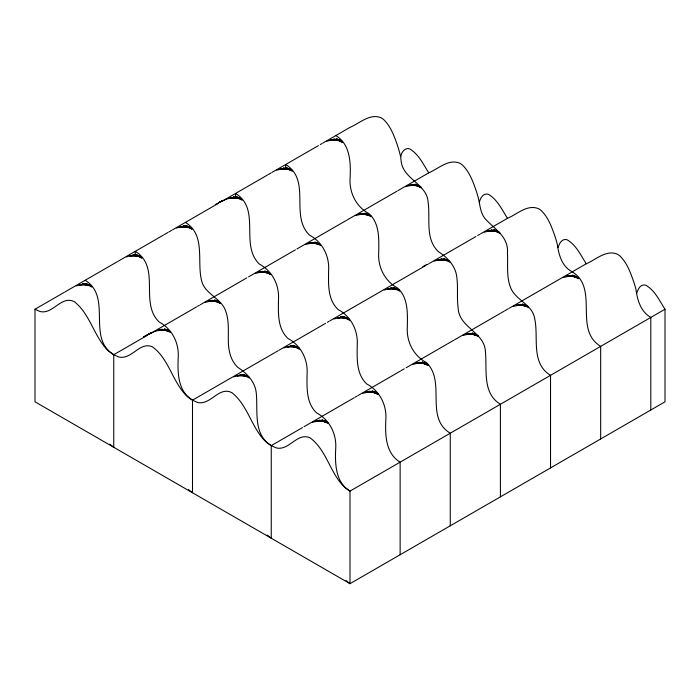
<?xml version="1.0" encoding="UTF-8"?>
<svg xmlns="http://www.w3.org/2000/svg" width="700" height="700" viewBox="0 0 700 700"><rect width="100%" height="100%" fill="white"/><g stroke="black" fill="none" stroke-linecap="round" stroke-linejoin="round"><path stroke-width="1.05" d="M500.404 496.851L500.404 404.267C482.011 393.085 487.2 369.652 485.433 351.767C484.75 332.019 458.824 327.688 458.141 307.947C456.741 297.797 458.211 287.499 456.82 277.358C455.744 266.07 447.519 257.495 438.384 251.65C424.996 238.91 430.351 219.214 428.199 202.947C427.578 183.523 402.115 179.331 401.047 160.011C399.779 155.549 402.658 149.056 407.68 148.531A10.456 6.038 60 0 1 410.034 149.082C418.863 154.438 423.325 164.439 428.75 172.839C438.541 168.709 448.691 158.498 459.891 163.266A13.72 7.928 60 0 1 462.683 165.287C469.718 172.226 473.077 181.895 476.271 191.013A92.697 53.515 60 0 1 478.494 198.607C480.008 205.31 480.436 212.564 484.733 218.278C494.27 229.023 508.891 236.416 507.456 253.426C508.13 265.125 506.135 277.471 510.991 288.54C516.311 300.449 531.974 304.273 534.546 317.949C539.035 337.129 530.233 362.863 550.532 375.322L550.532 467.906M479.343 202.046C480.445 198.669 482.282 194.162 486.43 193.996A10.456 6.038 60 0 1 488.784 194.548C497.613 199.903 502.075 209.904 507.5 218.304C517.291 214.174 527.441 203.963 538.641 208.74A13.72 7.928 60 0 1 541.433 210.761C548.468 217.691 551.827 227.36 555.021 236.477A92.697 53.515 60 0 1 557.244 244.072C558.688 253.986 561.321 264.766 570.264 270.699C600.722 286.659 572.399 329.123 600.67 346.377L600.67 438.961M558.093 247.511C559.195 244.134 561.032 239.627 565.18 239.461A10.456 6.038 60 0 1 567.534 240.013C576.363 245.368 580.825 255.369 586.25 263.769C596.041 259.639 606.191 249.428 617.391 254.205A13.72 7.928 60 0 1 620.183 256.226C627.218 263.156 630.577 272.825 633.771 281.951A92.697 53.515 60 0 1 635.994 289.537C637.359 300.213 640.806 311.692 650.799 317.433L650.799 410.016M636.843 292.976C637.945 289.599 639.782 285.092 643.93 284.935A10.456 6.038 60 0 1 646.284 285.477C655.113 290.841 659.575 300.834 665 309.234L665 401.817L350 583.686L35 401.817L35 309.234L63.945 292.521M64.715 292.084L117.128 261.817M117.898 261.38L163.441 235.078M164.22 234.631L168.026 232.435M168.945 231.901L171.692 230.318M172.559 229.819L214.349 205.686M215.11 205.249L218.164 203.49M221.83 201.373L267.531 174.982M268.293 174.545L271.049 172.952M271.967 172.428L318.43 145.6M320.267 144.541L322.096 143.482M322.963 142.984L350 127.374C359.791 123.235 369.941 113.032 381.141 117.801A13.72 7.928 60 0 1 383.933 119.822C390.967 126.761 394.328 136.43 397.521 145.548A92.697 53.515 60 0 1 399.744 153.143L400.592 156.581M109.76 444.124L113.75 447.291L113.75 354.699L146.51 335.79M150.176 333.672L196.648 306.845M197.558 306.311L199.395 305.252M200.314 304.727L246.776 277.9M248.614 276.841L295.391 249.83M296.914 248.955L346.281 220.447M347.043 220.01L397.18 191.065M398.099 190.531L428.75 172.839M188.51 489.589L192.5 492.756L192.5 400.164L274.627 352.748M275.398 352.31L278.145 350.717M279.064 350.192L325.526 323.365M327.364 322.306L329.192 321.248M330.059 320.749L425.031 265.912M426.711 264.941L428.549 263.882M429.467 263.358L475.93 236.53M477.767 235.471L479.596 234.412M480.463 233.914L507.5 218.304M267.26 535.054L271.25 538.221L271.25 445.629L302.488 427.595M304.01 426.72L354.148 397.775M355.058 397.241L356.895 396.183M357.814 395.658L400.47 371.026M401.231 370.589L404.276 368.83M406.114 367.771L446.723 344.33M447.493 343.875L453.653 340.322M454.414 339.885L499.957 313.591M500.736 313.145L503.781 311.377M504.543 310.94L508.218 308.822M509.075 308.324L586.25 263.769M665 309.234L350 491.102L350 583.686L346.01 580.519M422.887 266.621L426.466 264.618M215.25 204.636L222.722 200.594L218.838 202.633M151.069 332.894L143.596 336.936L151.069 332.894L147.184 334.933M226.529 199.019L219.135 202.51L222.722 200.594M219.135 202.51L222.941 200.638M151.296 332.938L147.481 334.801L154.875 331.319M326.882 141.181L333.918 139.492L339.902 140.175L336.315 138.731L342.283 141.487M276.745 170.126L283.789 168.438L289.765 169.12L286.186 167.676L292.154 170.433M226.616 199.071L233.651 197.383L239.636 198.065L236.049 196.612L242.016 199.377M176.479 228.016L183.523 226.328L189.499 227.01L185.911 225.557L191.888 228.322M405.632 186.655L412.668 184.966L418.652 185.64L415.065 184.196L421.033 186.952M126.341 256.961C131.451 254.861 137.279 254.94 141.925 258.116L136.553 255.307L132.965 254.914L139.37 255.955L135.782 254.502L141.75 257.267M355.495 215.591L362.539 213.903L368.515 214.585L364.936 213.141L370.904 215.898M76.212 285.906L83.248 284.217L89.233 284.9L85.645 283.447L91.612 286.213M305.366 244.536L312.401 242.848L318.386 243.53L314.799 242.086L320.766 244.843M255.229 273.481L262.273 271.793L268.249 272.475L264.661 271.031L270.637 273.787M484.383 232.12L491.418 230.431L497.403 231.114L493.815 229.661L499.782 232.418M205.091 302.426L212.135 300.738L218.12 301.42L214.532 299.967L220.5 302.733M434.245 261.065L441.289 259.376L447.265 260.059L443.686 258.606L449.654 261.363M154.963 331.371L161.998 329.683L167.982 330.365L164.395 328.912L170.362 331.678M384.116 290.01L391.151 288.321L397.136 288.995L393.549 287.551L399.516 290.308M333.979 318.946L341.023 317.257L346.999 317.94L343.411 316.496L349.387 319.252M563.133 277.585L570.168 275.896L576.153 276.579L572.565 275.126L578.532 277.891M283.841 347.891L290.885 346.203L296.87 346.885L293.283 345.441L299.25 348.197M512.995 306.53L520.039 304.841L526.015 305.524L522.436 304.071L528.404 306.828M233.713 376.836L240.748 375.148L246.733 375.83L243.145 374.386L249.112 377.142M462.866 335.475L469.901 333.786L475.886 334.469L472.299 333.016L478.266 335.773M412.729 364.42L419.773 362.731L425.749 363.405L422.161 361.961L428.137 364.717M362.591 393.356L369.635 391.676L375.62 392.35L372.033 390.906L378 393.662M312.463 422.301L319.498 420.613L325.483 421.295L321.895 419.851L327.863 422.608M330.461 140.044L336.481 140.026L330.461 140.044C334.539 138.95 338.931 140.201 342.457 142.336L337.085 139.528L333.506 139.134L339.902 140.175M280.332 168.989L286.344 168.971L280.332 168.989L283.789 168.438L289.511 169.732L286.956 168.472L283.369 168.079L289.765 169.12M230.195 197.934L236.206 197.916L230.195 197.934L233.651 197.383L239.382 198.678L236.819 197.418L233.24 197.024L239.636 198.065M409.211 185.509L415.231 185.491L409.211 185.509C413.289 184.415 417.681 185.666 421.207 187.801L415.835 184.992L412.256 184.599L418.652 185.64M180.066 226.879L186.077 226.861L180.066 226.879C184.135 225.785 188.536 227.027 192.054 229.171L186.69 226.362L183.102 225.969L189.499 227.01M359.082 214.454L365.094 214.436L359.082 214.454L362.539 213.903L368.261 215.197L365.706 213.938L362.119 213.544L368.515 214.585M129.929 255.824L135.94 255.806L129.929 255.824L133.385 255.273L139.107 256.567L136.553 255.307L129.798 255.745L133.385 255.273M308.945 243.399L314.956 243.381L308.945 243.399L312.401 242.848L318.132 244.142L315.569 242.882L311.99 242.489L318.386 243.53M79.8 284.769L85.811 284.751L79.8 284.769L83.248 284.217L88.979 285.512L86.424 284.252L82.836 283.859L89.233 284.9M487.961 230.974L493.981 230.956L487.961 230.974C492.039 229.88 496.431 231.131 499.957 233.266L494.585 230.457L491.006 230.064L497.403 231.114M258.816 272.344L264.828 272.326L258.816 272.344C262.885 271.25 267.286 272.493 270.804 274.636L265.44 271.828L261.852 271.434L268.249 272.475M437.832 259.919L443.844 259.901L437.832 259.919L441.289 259.376L447.011 260.671L444.456 259.402L440.869 259.009L447.265 260.059M208.679 301.289L214.69 301.271L208.679 301.289C212.756 300.195 217.149 301.438 220.675 303.581L215.303 300.773L211.715 300.379L218.12 301.42M387.695 288.864L393.706 288.846L387.695 288.864L391.151 288.321L396.882 289.608L394.319 288.348L390.74 287.954L397.136 288.995M158.55 330.234L164.561 330.216L158.55 330.234L161.998 329.683L167.729 330.977L165.174 329.717L161.586 329.324L167.982 330.365M566.711 276.439L572.731 276.43L566.711 276.439C570.789 275.345 575.181 276.596 578.707 278.731L573.335 275.922L569.756 275.529L576.153 276.579M337.566 317.809L343.578 317.791L337.566 317.809C341.635 316.715 346.036 317.966 349.554 320.101L344.19 317.293L340.602 316.899L346.999 317.94M516.582 305.384L522.594 305.366L516.582 305.384L520.039 304.841L525.761 306.136L523.206 304.868L519.619 304.474L526.015 305.524M287.429 346.754L293.44 346.736L287.429 346.754C291.506 345.66 295.899 346.911 299.425 349.046L294.053 346.238L290.465 345.844L296.87 346.885M466.445 334.329L472.456 334.311L466.445 334.329L469.901 333.786L475.633 335.081L473.069 333.812L469.49 333.419L475.886 334.469M237.3 375.699L243.311 375.681L237.3 375.699L240.748 375.148L246.479 376.442L243.924 375.183L240.336 374.789L246.733 375.83M416.316 363.274L422.328 363.256L416.316 363.274C420.385 362.18 424.786 363.431 428.304 365.566L422.94 362.757L419.352 362.364L425.749 363.405M366.179 392.219L372.19 392.201L366.179 392.219C370.256 391.125 374.649 392.376 378.175 394.511L372.803 391.703L369.215 391.309L375.62 392.35M316.05 421.164L322.061 421.146L316.05 421.164L319.498 420.613L325.229 421.908L322.674 420.648L319.086 420.254L325.483 421.295M289.511 169.732L283.789 168.438L280.201 168.91L286.956 168.472L292.329 171.281M368.261 215.197L362.539 213.903L358.951 214.375L365.706 213.938L371.079 216.746M239.382 198.678L233.651 197.383L230.064 197.855L236.819 197.418L242.191 200.226M447.011 260.671L441.289 259.376L437.701 259.84L444.456 259.402L449.829 262.211M318.132 244.142L312.401 242.848L308.814 243.32L315.569 242.882L320.941 245.691M525.761 306.136L520.039 304.841L516.451 305.305L523.206 304.868L528.579 307.676M396.882 289.608L391.151 288.321L387.564 288.785L394.319 288.348L399.691 291.156M475.633 335.081L469.901 333.786L466.314 334.25L473.069 333.812L478.441 336.621M88.979 285.512L83.248 284.217L79.669 284.69L86.424 284.252L91.788 287.061M167.729 330.977L161.998 329.683L158.419 330.155L165.174 329.717L170.537 332.526M246.479 376.442L240.748 375.148L237.169 375.62L243.924 375.183L249.287 377.991M325.229 421.908L319.498 420.613L315.919 421.085L322.674 420.648L328.037 423.456M136.553 255.307L139.37 255.955M35 309.234L39.699 311.377A21.665 12.513 60 0 0 41.781 311.824C53.953 312.953 61.871 295.277 74.375 301.717C89.897 313.924 93.66 335.291 106.969 349.457A21.665 12.513 60 0 0 109.051 351.418L113.75 354.699L118.449 356.842A21.665 12.513 60 0 0 120.531 357.289C132.528 358.391 140 341.591 152.346 346.771C168.648 358.531 172.156 380.642 185.719 394.931A21.665 12.513 60 0 0 187.801 396.882L192.5 400.164L197.199 402.308A21.665 12.513 60 0 0 199.281 402.754C211.452 403.882 219.371 386.207 231.875 392.656C247.398 404.854 251.16 426.221 264.469 440.396A21.665 12.513 60 0 0 266.551 442.348L271.25 445.629L275.949 447.773A21.665 12.513 60 0 0 278.031 448.219C290.027 449.321 297.5 432.521 309.846 437.701C326.148 449.461 329.656 471.573 343.219 485.861A21.665 12.513 60 0 0 345.301 487.812L350 491.102C335.379 482.352 334.976 463.759 335.703 448.726C336.77 434.149 329.726 419.912 316.601 412.895C306.058 403.043 306.915 387.502 307.081 374.316C308.158 359.739 301.114 345.502 287.989 338.485C277.436 328.632 278.303 313.092 278.469 299.906C279.536 285.329 272.493 271.092 259.368 264.066C239.409 244.869 261.502 209.23 235.532 193.454L235.532 196.726M335.799 135.564C350.42 144.314 350.831 162.907 350.105 177.94C349.037 192.518 356.081 206.754 369.197 213.771C379.75 223.624 378.892 239.164 378.717 252.35C377.65 266.928 384.694 281.164 397.819 288.181C408.363 298.034 407.505 313.574 407.339 326.76C406.262 341.338 413.306 355.574 426.431 362.591C446.399 381.797 424.296 417.436 450.266 433.213L450.266 525.796M185.404 222.399C205.704 234.859 196.901 260.592 201.39 279.773C203.963 293.449 219.625 297.273 224.945 309.181C229.101 318.605 228.244 329.149 228.314 339.176C228.209 349.283 230.151 360.22 237.851 367.421C246.986 373.275 255.211 381.841 256.279 393.129C258.046 411.014 252.858 434.446 271.25 445.629M85.138 280.289C112.7 297.062 86.179 337.925 113.75 354.699M192.5 400.164C177.879 391.422 177.476 372.829 178.202 357.796C179.27 343.219 172.226 328.983 159.101 321.956C139.143 302.75 161.236 267.12 135.266 251.344L135.266 254.616M400.137 554.741L400.137 462.157C385.516 453.407 385.114 434.814 385.831 419.781C386.908 405.204 379.864 390.967 366.739 383.95C356.186 374.098 357.053 358.558 357.219 345.371C358.286 330.794 351.243 316.558 338.118 309.54C327.574 299.688 328.431 284.148 328.598 270.961C329.674 256.384 322.63 242.148 309.505 235.13C289.537 215.924 311.64 180.285 285.67 164.509L285.67 167.781M333.918 139.492L330.339 139.965L337.085 139.528L339.649 140.787L333.918 139.492M412.668 184.966L409.089 185.43L415.835 184.992L418.399 186.252L412.668 184.966M183.523 226.328L179.935 226.8L186.69 226.362L189.245 227.623L183.523 226.328M491.418 230.431L487.839 230.895L494.585 230.457L497.149 231.726L491.418 230.431M262.273 271.793L258.685 272.265L265.44 271.828L267.995 273.088L262.273 271.793M212.135 300.738L208.548 301.21L215.303 300.773L217.857 302.033L212.135 300.738M570.168 275.896L566.589 276.36L573.335 275.922L575.899 277.191L570.168 275.896M341.023 317.257L337.435 317.73L344.19 317.293L346.745 318.553L341.023 317.257M290.885 346.203L287.297 346.675L294.053 346.238L296.608 347.498L290.885 346.203M419.773 362.731L416.185 363.195L422.94 362.757L425.495 364.017L419.773 362.731M369.635 391.676L366.047 392.14L372.803 391.703L375.358 392.963L369.635 391.676"/></g></svg>
